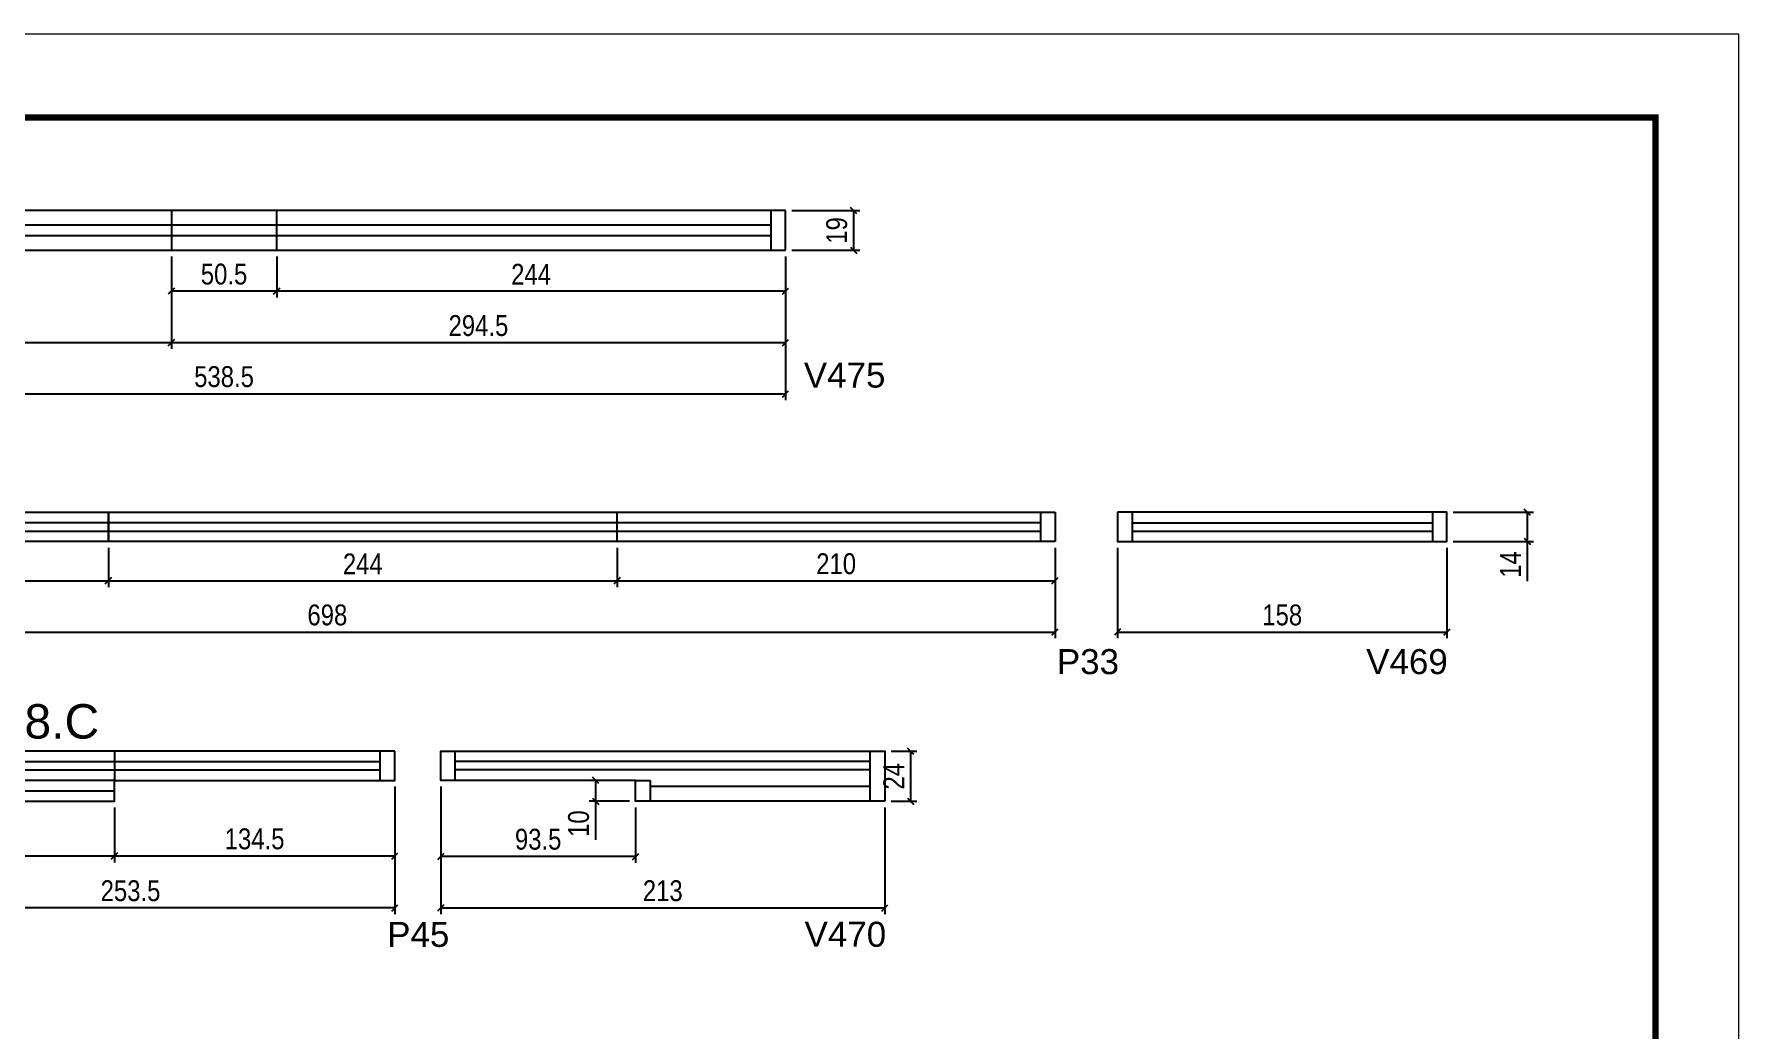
# Model space of a CAD drawing. Extents: x 1959 to 8212, y 239 to 4735.
# Drawn here: x 5810 to 6627, y 3109 to 3587 of the extents above; entities that cross this region are included whole.
import ezdxf

# ---------------------------------------------------------------- set-up
doc = ezdxf.new("R2010")
doc.units = 0
doc.linetypes.add('DASHED', pattern=[0.75, 0.5, -0.25])
for name, color, linetype in [('5', 5, 'Continuous'), ('COTA', 241, 'Continuous'), ('NOMENCLATURA', 7, 'Continuous'), ('Painéis', 200, 'Continuous'), ('SARR_2.2x10', 60, 'Continuous'), ('SARR_2.2x7', 40, 'Continuous'), ('SARR_EDITAR', 141, 'Continuous')]:
    doc.layers.add(name, color=color, linetype=linetype)
doc.layers.add('Folhas', color=255, linetype='Continuous', lineweight=9)
doc.layers.add('SARRAFO DE PRESSAO', color=251, linetype='DASHED', lineweight=9)
doc.styles.add('COTA TECNICA', font='techl___.ttf', dxfattribs={"height": 10})
doc.styles.add('COTA TECNICA-50', font='techl___.ttf', dxfattribs={"height": 10})
doc.styles.get("Standard").update_dxf_attribs({"font": 'arial.ttf'})
doc.dimstyles.new('COTA PAINEL-50', dxfattribs={"dimtxt": 10, "dimasz": 3, "dimexe": 3, "dimexo": 3, "dimgap": 3, "dimtad": 1, "dimdec": 1, "dimzin": 12, "dimdsep": 46, "dimtxsty": 'COTA TECNICA-50', "dimblk1": 'OBLIQUE', "dimblk2": 'OBLIQUE', "dimsah": 1, "dimcen": 0.9, "dimclrd": 4, "dimclre": 4, "dimclrt": 240, "dimadec": 1, "dimazin": 3, "dimtfac": 1, "dimtdec": 1, "dimtmove": 0, "dimatfit": 3, "dimfxl": 1, "dimtolj": 1, "dimtzin": 12, "dimarcsym": 0})
doc.dimstyles.new('PAINEL', dxfattribs={"dimtxt": 10, "dimasz": 3, "dimexe": 3, "dimexo": 3, "dimgap": 3, "dimtad": 1, "dimdec": 1, "dimzin": 12, "dimdsep": 46, "dimtxsty": 'COTA TECNICA', "dimblk1": 'OBLIQUE', "dimblk2": 'OBLIQUE', "dimsah": 1, "dimcen": 0.9, "dimclrd": 4, "dimclre": 4, "dimclrt": 240, "dimadec": 1, "dimazin": 3, "dimtfac": 1, "dimtdec": 1, "dimtmove": 0, "dimatfit": 3, "dimfxl": 1, "dimtolj": 1, "dimtzin": 12, "dimarcsym": 0})

# ---------------------------------------------------------------- blocks, each defined once
blk = doc.blocks.new('9999999999')
at = {"layer": 'Folhas'}
blk.add_lwpolyline([(98138.98, 34190.21), (99623.98, 34190.21), (99623.98, 35240.21), (98138.98, 35240.21)], close=True, dxfattribs=at)
at = {"layer": 'Folhas', "color": 30, "const_width": 3}
blk.add_lwpolyline([(98213.98, 34230.21), (99583.98, 34230.21), (99583.98, 35200.21), (98213.98, 35200.21)], close=True, dxfattribs=at)
blk = doc.blocks.new('_Oblique')
at = {"color": 0, "linetype": 'ByBlock', "lineweight": -2}
blk.add_line((-0.5, -0.5), (0.5, 0.5), dxfattribs=at)
blk = doc.blocks.new('*D61')
at = {"layer": 'COTA', "color": 4, "lineweight": -2, "transparency": 16777216}
for p, q in [((5631.51, 3479.99), (5631.51, 3411.1)), ((6170.01, 3479.99), (6170.01, 3411.1)), ((5631.51, 3414.1), (6170.01, 3414.1))]:
    blk.add_line(p, q, dxfattribs=at)
at = {"layer": 'Defpoints', "color": 0, "transparency": 16777216}
for p in [(5631.51, 3482.99), (6170.01, 3482.99), (6170.01, 3414.1)]:
    blk.add_point(p, dxfattribs=at)
at = {"layer": 'COTA', "color": 4, "lineweight": -2, "transparency": 16777216, "xscale": 3, "yscale": 3, "zscale": 3, "rotation": 180}
blk.add_blockref('_Oblique', (5631.51, 3414.1), dxfattribs=at)
at = {"layer": 'COTA', "color": 4, "lineweight": -2, "transparency": 16777216, "xscale": 3, "yscale": 3, "zscale": 3}
blk.add_blockref('_Oblique', (6170.01, 3414.1), dxfattribs=at)
at = {"layer": 'COTA', "color": 240, "transparency": 16777216, "insert": (5900.76, 3422.35), "char_height": 10, "attachment_point": 5, "style": 'COTA TECNICA'}
blk.add_mtext('\\A1;538.5', dxfattribs=at)
blk = doc.blocks.new('*D62')
at = {"layer": 'COTA', "color": 4, "lineweight": -2, "transparency": 16777216}
for p, q in [((5875.51, 3479.99), (5875.51, 3435.69)), ((6170.01, 3479.99), (6170.01, 3435.69)), ((6170.01, 3438.69), (5875.51, 3438.69))]:
    blk.add_line(p, q, dxfattribs=at)
at = {"layer": 'Defpoints', "color": 0, "transparency": 16777216}
for p in [(5875.51, 3482.99), (6170.01, 3482.99), (5875.51, 3438.69)]:
    blk.add_point(p, dxfattribs=at)
at = {"layer": 'COTA', "color": 4, "lineweight": -2, "transparency": 16777216, "xscale": 3, "yscale": 3, "zscale": 3, "rotation": 180}
blk.add_blockref('_Oblique', (5875.51, 3438.69), dxfattribs=at)
at = {"layer": 'COTA', "color": 4, "lineweight": -2, "transparency": 16777216, "xscale": 3, "yscale": 3, "zscale": 3}
blk.add_blockref('_Oblique', (6170.01, 3438.69), dxfattribs=at)
at = {"layer": 'COTA', "color": 240, "transparency": 16777216, "insert": (6022.76, 3446.82), "char_height": 10, "attachment_point": 5, "style": 'COTA TECNICA'}
blk.add_mtext('\\A1;294.5', dxfattribs=at)
blk = doc.blocks.new('*D63')
at = {"layer": 'COTA', "color": 4, "lineweight": -2, "transparency": 16777216}
for p, q in [((5631.51, 3479.99), (5631.51, 3435.69)), ((5875.51, 3479.99), (5875.51, 3435.69)), ((5875.51, 3438.69), (5631.51, 3438.69))]:
    blk.add_line(p, q, dxfattribs=at)
at = {"layer": 'Defpoints', "color": 0, "transparency": 16777216}
for p in [(5631.51, 3482.99), (5875.51, 3482.99), (5631.51, 3438.69)]:
    blk.add_point(p, dxfattribs=at)
at = {"layer": 'COTA', "color": 4, "lineweight": -2, "transparency": 16777216, "xscale": 3, "yscale": 3, "zscale": 3, "rotation": 180}
blk.add_blockref('_Oblique', (5631.51, 3438.69), dxfattribs=at)
at = {"layer": 'COTA', "color": 4, "lineweight": -2, "transparency": 16777216, "xscale": 3, "yscale": 3, "zscale": 3}
blk.add_blockref('_Oblique', (5875.51, 3438.69), dxfattribs=at)
at = {"layer": 'COTA', "color": 240, "transparency": 16777216, "insert": (5753.51, 3446.76), "char_height": 10, "attachment_point": 5, "style": 'COTA TECNICA'}
blk.add_mtext('\\A1;244', dxfattribs=at)
blk = doc.blocks.new('*D64')
at = {"layer": 'COTA', "color": 4, "lineweight": -2, "transparency": 16777216}
for p, q in [((5926.01, 3479.99), (5926.01, 3460.4)), ((6170.01, 3479.99), (6170.01, 3460.4)), ((6170.01, 3463.4), (5926.01, 3463.4))]:
    blk.add_line(p, q, dxfattribs=at)
at = {"layer": 'Defpoints', "color": 0, "transparency": 16777216}
for p in [(5926.01, 3482.99), (6170.01, 3482.99), (5926.01, 3463.4)]:
    blk.add_point(p, dxfattribs=at)
at = {"layer": 'COTA', "color": 4, "lineweight": -2, "transparency": 16777216, "xscale": 3, "yscale": 3, "zscale": 3, "rotation": 180}
blk.add_blockref('_Oblique', (5926.01, 3463.4), dxfattribs=at)
at = {"layer": 'COTA', "color": 4, "lineweight": -2, "transparency": 16777216, "xscale": 3, "yscale": 3, "zscale": 3}
blk.add_blockref('_Oblique', (6170.01, 3463.4), dxfattribs=at)
at = {"layer": 'COTA', "color": 240, "transparency": 16777216, "insert": (6048.01, 3471.48), "char_height": 10, "attachment_point": 5, "style": 'COTA TECNICA'}
blk.add_mtext('\\A1;244', dxfattribs=at)
blk = doc.blocks.new('*D65')
at = {"layer": 'COTA', "color": 4, "lineweight": -2, "transparency": 16777216}
for p, q in [((5875.51, 3479.99), (5875.51, 3460.4)), ((5926.01, 3479.99), (5926.01, 3460.4)), ((5926.01, 3463.4), (5875.51, 3463.4))]:
    blk.add_line(p, q, dxfattribs=at)
at = {"layer": 'Defpoints', "color": 0, "transparency": 16777216}
for p in [(5875.51, 3482.99), (5926.01, 3482.99), (5875.51, 3463.4)]:
    blk.add_point(p, dxfattribs=at)
at = {"layer": 'COTA', "color": 4, "lineweight": -2, "transparency": 16777216, "xscale": 3, "yscale": 3, "zscale": 3, "rotation": 180}
blk.add_blockref('_Oblique', (5875.51, 3463.4), dxfattribs=at)
at = {"layer": 'COTA', "color": 4, "lineweight": -2, "transparency": 16777216, "xscale": 3, "yscale": 3, "zscale": 3}
blk.add_blockref('_Oblique', (5926.01, 3463.4), dxfattribs=at)
at = {"layer": 'COTA', "color": 240, "transparency": 16777216, "insert": (5900.76, 3471.51), "char_height": 10, "attachment_point": 5, "style": 'COTA TECNICA'}
blk.add_mtext('\\A1;50.5', dxfattribs=at)
blk = doc.blocks.new('*D69')
at = {"layer": 'COTA', "color": 4, "lineweight": -2, "transparency": 16777216}
for p, q in [((6173.01, 3501.99), (6205.71, 3501.99)), ((6202.71, 3501.99), (6202.71, 3482.99)), ((6173.01, 3482.99), (6205.71, 3482.99))]:
    blk.add_line(p, q, dxfattribs=at)
at = {"layer": 'Defpoints', "color": 0, "transparency": 16777216}
for p in [(6170.01, 3501.99), (6170.01, 3482.99), (6202.71, 3482.99)]:
    blk.add_point(p, dxfattribs=at)
at = {"layer": 'COTA', "color": 4, "lineweight": -2, "transparency": 16777216, "xscale": 3, "yscale": 3, "zscale": 3}
for p, rotation in [((6202.71, 3501.99), 90), ((6202.71, 3482.99), 270)]:
    blk.add_blockref('_Oblique', p, dxfattribs=dict(at, rotation=rotation))
at = {"layer": 'COTA', "color": 240, "transparency": 16777216, "insert": (6194.63, 3492.49), "char_height": 10, "attachment_point": 5, "rotation": 90, "style": 'COTA TECNICA'}
blk.add_mtext('\\A1;19', dxfattribs=at)
blk = doc.blocks.new('*D73')
at = {"layer": 'COTA', "color": 4, "linetype": 'ByBlock', "lineweight": -2, "transparency": 16777216}
for p, q in [((5601.31, 3340.38), (5601.31, 3321.53)), ((5845.31, 3340.38), (5845.31, 3321.53)), ((5601.31, 3324.53), (5845.31, 3324.53))]:
    blk.add_line(p, q, dxfattribs=at)
at = {"layer": 'Defpoints', "color": 0, "linetype": 'ByBlock', "transparency": 16777216}
for p in [(5601.31, 3343.38), (5845.31, 3343.38), (5845.31, 3324.53)]:
    blk.add_point(p, dxfattribs=at)
at = {"layer": 'COTA', "color": 4, "linetype": 'ByBlock', "lineweight": -2, "transparency": 16777216, "xscale": 3, "yscale": 3, "zscale": 3, "rotation": 180}
blk.add_blockref('_Oblique', (5601.31, 3324.53), dxfattribs=at)
at = {"layer": 'COTA', "color": 4, "linetype": 'ByBlock', "lineweight": -2, "transparency": 16777216, "xscale": 3, "yscale": 3, "zscale": 3}
blk.add_blockref('_Oblique', (5845.31, 3324.53), dxfattribs=at)
at = {"layer": 'COTA', "color": 240, "linetype": 'ByBlock', "transparency": 16777216, "insert": (5723.31, 3332.61), "char_height": 10, "attachment_point": 5, "style": 'COTA TECNICA-50'}
blk.add_mtext('\\A1;244', dxfattribs=at)
blk = doc.blocks.new('*D74')
at = {"layer": 'COTA', "color": 4, "linetype": 'ByBlock', "lineweight": -2, "transparency": 16777216}
for p, q in [((5845.31, 3340.38), (5845.31, 3321.53)), ((6089.31, 3340.38), (6089.31, 3321.53)), ((5845.31, 3324.53), (6089.31, 3324.53))]:
    blk.add_line(p, q, dxfattribs=at)
at = {"layer": 'Defpoints', "color": 0, "linetype": 'ByBlock', "transparency": 16777216}
for p in [(5845.31, 3343.38), (6089.31, 3343.38), (6089.31, 3324.53)]:
    blk.add_point(p, dxfattribs=at)
at = {"layer": 'COTA', "color": 4, "linetype": 'ByBlock', "lineweight": -2, "transparency": 16777216, "xscale": 3, "yscale": 3, "zscale": 3, "rotation": 180}
blk.add_blockref('_Oblique', (5845.31, 3324.53), dxfattribs=at)
at = {"layer": 'COTA', "color": 4, "linetype": 'ByBlock', "lineweight": -2, "transparency": 16777216, "xscale": 3, "yscale": 3, "zscale": 3}
blk.add_blockref('_Oblique', (6089.31, 3324.53), dxfattribs=at)
at = {"layer": 'COTA', "color": 240, "linetype": 'ByBlock', "transparency": 16777216, "insert": (5967.31, 3332.61), "char_height": 10, "attachment_point": 5, "style": 'COTA TECNICA-50'}
blk.add_mtext('\\A1;244', dxfattribs=at)
blk = doc.blocks.new('*D75')
at = {"layer": 'COTA', "color": 4, "lineweight": -2, "transparency": 16777216}
for p, q in [((5601.31, 3340.38), (5601.31, 3296.95)), ((6299.31, 3340.38), (6299.31, 3296.95)), ((5601.31, 3299.95), (6299.31, 3299.95))]:
    blk.add_line(p, q, dxfattribs=at)
at = {"layer": 'Defpoints', "color": 0, "transparency": 16777216}
for p in [(5601.31, 3343.38), (6299.31, 3343.38), (6299.31, 3299.95)]:
    blk.add_point(p, dxfattribs=at)
at = {"layer": 'COTA', "color": 4, "lineweight": -2, "transparency": 16777216, "xscale": 3, "yscale": 3, "zscale": 3, "rotation": 180}
blk.add_blockref('_Oblique', (5601.31, 3299.95), dxfattribs=at)
at = {"layer": 'COTA', "color": 4, "lineweight": -2, "transparency": 16777216, "xscale": 3, "yscale": 3, "zscale": 3}
blk.add_blockref('_Oblique', (6299.31, 3299.95), dxfattribs=at)
at = {"layer": 'COTA', "color": 240, "transparency": 16777216, "insert": (5950.31, 3308.08), "char_height": 10, "attachment_point": 5, "style": 'COTA TECNICA'}
blk.add_mtext('\\A1;698', dxfattribs=at)
blk = doc.blocks.new('*D76')
at = {"layer": 'COTA', "color": 4, "lineweight": -2, "transparency": 16777216}
for p, q in [((6089.31, 3340.38), (6089.31, 3321.53)), ((6299.31, 3340.38), (6299.31, 3321.53)), ((6089.31, 3324.53), (6299.31, 3324.53))]:
    blk.add_line(p, q, dxfattribs=at)
at = {"layer": 'Defpoints', "color": 0, "transparency": 16777216}
for p in [(6089.31, 3343.38), (6299.31, 3343.38), (6299.31, 3324.53)]:
    blk.add_point(p, dxfattribs=at)
at = {"layer": 'COTA', "color": 4, "lineweight": -2, "transparency": 16777216, "xscale": 3, "yscale": 3, "zscale": 3, "rotation": 180}
blk.add_blockref('_Oblique', (6089.31, 3324.53), dxfattribs=at)
at = {"layer": 'COTA', "color": 4, "lineweight": -2, "transparency": 16777216, "xscale": 3, "yscale": 3, "zscale": 3}
blk.add_blockref('_Oblique', (6299.31, 3324.53), dxfattribs=at)
at = {"layer": 'COTA', "color": 240, "transparency": 16777216, "insert": (6194.31, 3332.64), "char_height": 10, "attachment_point": 5, "style": 'COTA TECNICA'}
blk.add_mtext('\\A1;210', dxfattribs=at)
blk = doc.blocks.new('*D77')
at = {"layer": 'COTA', "color": 4, "linetype": 'ByBlock', "lineweight": -2, "transparency": 16777216}
for p, q in [((6329.26, 3340.38), (6329.26, 3296.95)), ((6487.26, 3340.38), (6487.26, 3296.95)), ((6329.26, 3299.95), (6487.26, 3299.95))]:
    blk.add_line(p, q, dxfattribs=at)
at = {"layer": 'Defpoints', "color": 0, "linetype": 'ByBlock', "transparency": 16777216}
for p in [(6329.26, 3343.38), (6487.26, 3343.38), (6487.26, 3299.95)]:
    blk.add_point(p, dxfattribs=at)
at = {"layer": 'COTA', "color": 4, "linetype": 'ByBlock', "lineweight": -2, "transparency": 16777216, "xscale": 3, "yscale": 3, "zscale": 3, "rotation": 180}
blk.add_blockref('_Oblique', (6329.26, 3299.95), dxfattribs=at)
at = {"layer": 'COTA', "color": 4, "linetype": 'ByBlock', "lineweight": -2, "transparency": 16777216, "xscale": 3, "yscale": 3, "zscale": 3}
blk.add_blockref('_Oblique', (6487.26, 3299.95), dxfattribs=at)
at = {"layer": 'COTA', "color": 240, "linetype": 'ByBlock', "transparency": 16777216, "insert": (6408.26, 3308.08), "char_height": 10, "attachment_point": 5, "style": 'COTA TECNICA-50'}
blk.add_mtext('\\A1;158', dxfattribs=at)
blk = doc.blocks.new('*D78')
at = {"layer": 'COTA', "color": 4, "lineweight": -2, "transparency": 16777216}
for p, q in [((6490.26, 3357.38), (6528.79, 3357.38)), ((6525.79, 3357.38), (6525.79, 3343.38)), ((6490.26, 3343.38), (6528.79, 3343.38)), ((6525.79, 3343.38), (6525.79, 3324.26))]:
    blk.add_line(p, q, dxfattribs=at)
at = {"layer": 'Defpoints', "color": 0, "transparency": 16777216}
for p in [(6487.26, 3357.38), (6487.26, 3343.38), (6525.79, 3343.38)]:
    blk.add_point(p, dxfattribs=at)
at = {"layer": 'COTA', "color": 4, "lineweight": -2, "transparency": 16777216, "xscale": 3, "yscale": 3, "zscale": 3}
for p, rotation in [((6525.79, 3357.38), 90), ((6525.79, 3343.38), 270)]:
    blk.add_blockref('_Oblique', p, dxfattribs=dict(at, rotation=rotation))
at = {"layer": 'COTA', "color": 240, "transparency": 16777216, "insert": (6517.71, 3332.32), "char_height": 10, "attachment_point": 5, "rotation": 90, "style": 'COTA TECNICA'}
blk.add_mtext('\\A1;14', dxfattribs=at)
blk = doc.blocks.new('*D89')
at = {"layer": 'COTA', "color": 4, "lineweight": -2, "transparency": 16777216}
for p, q in [((6004.66, 3225.8), (6004.66, 3164.63)), ((6217.66, 3215.8), (6217.66, 3164.63)), ((6004.66, 3167.63), (6217.66, 3167.63))]:
    blk.add_line(p, q, dxfattribs=at)
at = {"layer": 'Defpoints', "color": 0, "transparency": 16777216}
for p in [(6004.66, 3228.8), (6217.66, 3218.8), (6217.66, 3167.63)]:
    blk.add_point(p, dxfattribs=at)
at = {"layer": 'COTA', "color": 4, "lineweight": -2, "transparency": 16777216, "xscale": 3, "yscale": 3, "zscale": 3, "rotation": 180}
blk.add_blockref('_Oblique', (6004.66, 3167.63), dxfattribs=at)
at = {"layer": 'COTA', "color": 4, "lineweight": -2, "transparency": 16777216, "xscale": 3, "yscale": 3, "zscale": 3}
blk.add_blockref('_Oblique', (6217.66, 3167.63), dxfattribs=at)
at = {"layer": 'COTA', "color": 240, "transparency": 16777216, "insert": (6111.16, 3175.85), "char_height": 10, "attachment_point": 5, "style": 'COTA TECNICA'}
blk.add_mtext('\\A1;213', dxfattribs=at)
blk = doc.blocks.new('*D90')
at = {"layer": 'COTA', "color": 4, "lineweight": -2, "transparency": 16777216}
for p, q in [((5982.66, 3225.8), (5982.66, 3164.63)), ((5729.16, 3215.8), (5729.16, 3164.63)), ((5982.66, 3167.63), (5729.16, 3167.63))]:
    blk.add_line(p, q, dxfattribs=at)
at = {"layer": 'Defpoints', "color": 0, "transparency": 16777216}
for p in [(5982.66, 3228.8), (5729.16, 3218.8), (5729.16, 3167.63)]:
    blk.add_point(p, dxfattribs=at)
at = {"layer": 'COTA', "color": 4, "lineweight": -2, "transparency": 16777216, "xscale": 3, "yscale": 3, "zscale": 3, "rotation": 180}
blk.add_blockref('_Oblique', (5729.16, 3167.63), dxfattribs=at)
at = {"layer": 'COTA', "color": 4, "lineweight": -2, "transparency": 16777216, "xscale": 3, "yscale": 3, "zscale": 3}
blk.add_blockref('_Oblique', (5982.66, 3167.63), dxfattribs=at)
at = {"layer": 'COTA', "color": 240, "transparency": 16777216, "insert": (5855.91, 3175.85), "char_height": 10, "attachment_point": 5, "style": 'COTA TECNICA'}
blk.add_mtext('\\A1;253.5', dxfattribs=at)
blk = doc.blocks.new('*D93')
at = {"layer": 'COTA', "color": 4, "lineweight": -2, "transparency": 16777216}
for p, q in [((6220.66, 3242.8), (6233.02, 3242.8)), ((6230.02, 3242.8), (6230.02, 3218.8)), ((6220.66, 3218.8), (6233.02, 3218.8))]:
    blk.add_line(p, q, dxfattribs=at)
at = {"layer": 'Defpoints', "color": 0, "transparency": 16777216}
for p in [(6217.66, 3242.8), (6217.66, 3218.8), (6230.02, 3218.8)]:
    blk.add_point(p, dxfattribs=at)
at = {"layer": 'COTA', "color": 4, "lineweight": -2, "transparency": 16777216, "xscale": 3, "yscale": 3, "zscale": 3}
for p, rotation in [((6230.02, 3242.8), 90), ((6230.02, 3218.8), 270)]:
    blk.add_blockref('_Oblique', p, dxfattribs=dict(at, rotation=rotation))
at = {"layer": 'COTA', "color": 240, "transparency": 16777216, "insert": (6221.95, 3230.8), "char_height": 10, "attachment_point": 5, "rotation": 90, "style": 'COTA TECNICA'}
blk.add_mtext('\\A1;24', dxfattribs=at)
blk = doc.blocks.new('*D91')
at = {"layer": 'COTA', "color": 4, "lineweight": -2, "transparency": 16777216}
for p, q in [((5982.66, 3225.8), (5982.66, 3189.5)), ((5848.16, 3215.8), (5848.16, 3189.5)), ((5982.66, 3192.5), (5848.16, 3192.5))]:
    blk.add_line(p, q, dxfattribs=at)
at = {"layer": 'Defpoints', "color": 0, "transparency": 16777216}
for p in [(5982.66, 3228.8), (5848.16, 3218.8), (5848.16, 3192.5)]:
    blk.add_point(p, dxfattribs=at)
at = {"layer": 'COTA', "color": 4, "lineweight": -2, "transparency": 16777216, "xscale": 3, "yscale": 3, "zscale": 3, "rotation": 180}
blk.add_blockref('_Oblique', (5848.16, 3192.5), dxfattribs=at)
at = {"layer": 'COTA', "color": 4, "lineweight": -2, "transparency": 16777216, "xscale": 3, "yscale": 3, "zscale": 3}
blk.add_blockref('_Oblique', (5982.66, 3192.5), dxfattribs=at)
at = {"layer": 'COTA', "color": 240, "transparency": 16777216, "insert": (5915.41, 3200.72), "char_height": 10, "attachment_point": 5, "style": 'COTA TECNICA'}
blk.add_mtext('\\A1;134.5', dxfattribs=at)
blk = doc.blocks.new('*D92')
at = {"layer": 'COTA', "color": 4, "lineweight": -2, "transparency": 16777216}
for p, q in [((5729.16, 3215.8), (5729.16, 3189.5)), ((5848.16, 3215.8), (5848.16, 3189.5)), ((5848.16, 3192.5), (5729.16, 3192.5))]:
    blk.add_line(p, q, dxfattribs=at)
at = {"layer": 'Defpoints', "color": 0, "transparency": 16777216}
for p in [(5729.16, 3218.8), (5848.16, 3218.8), (5729.16, 3192.5)]:
    blk.add_point(p, dxfattribs=at)
at = {"layer": 'COTA', "color": 4, "lineweight": -2, "transparency": 16777216, "xscale": 3, "yscale": 3, "zscale": 3, "rotation": 180}
blk.add_blockref('_Oblique', (5729.16, 3192.5), dxfattribs=at)
at = {"layer": 'COTA', "color": 4, "lineweight": -2, "transparency": 16777216, "xscale": 3, "yscale": 3, "zscale": 3}
blk.add_blockref('_Oblique', (5848.16, 3192.5), dxfattribs=at)
at = {"layer": 'COTA', "color": 240, "transparency": 16777216, "insert": (5788.66, 3200.59), "char_height": 10, "attachment_point": 5, "style": 'COTA TECNICA'}
blk.add_mtext('\\A1;119', dxfattribs=at)
blk = doc.blocks.new('*D95')
at = {"layer": 'COTA', "color": 4, "lineweight": -2, "transparency": 16777216}
for p, q in [((6004.66, 3225.8), (6004.66, 3189.28)), ((6098.16, 3215.8), (6098.16, 3189.28)), ((6098.16, 3192.28), (6004.66, 3192.28))]:
    blk.add_line(p, q, dxfattribs=at)
at = {"layer": 'Defpoints', "color": 0, "transparency": 16777216}
for p in [(6004.66, 3228.8), (6098.16, 3218.8), (6004.66, 3192.28)]:
    blk.add_point(p, dxfattribs=at)
at = {"layer": 'COTA', "color": 4, "lineweight": -2, "transparency": 16777216, "xscale": 3, "yscale": 3, "zscale": 3, "rotation": 180}
blk.add_blockref('_Oblique', (6004.66, 3192.28), dxfattribs=at)
at = {"layer": 'COTA', "color": 4, "lineweight": -2, "transparency": 16777216, "xscale": 3, "yscale": 3, "zscale": 3}
blk.add_blockref('_Oblique', (6098.16, 3192.28), dxfattribs=at)
at = {"layer": 'COTA', "color": 240, "transparency": 16777216, "insert": (6051.41, 3200.53), "char_height": 10, "attachment_point": 5, "style": 'COTA TECNICA'}
blk.add_mtext('\\A1;93.5', dxfattribs=at)
blk = doc.blocks.new('*D96')
at = {"layer": 'COTA', "color": 4, "lineweight": -2, "transparency": 16777216}
for p, q in [((6095.16, 3228.8), (6075.93, 3228.8)), ((6078.93, 3228.8), (6078.93, 3218.8)), ((6095.16, 3218.8), (6075.93, 3218.8)), ((6078.93, 3218.8), (6078.93, 3200.37))]:
    blk.add_line(p, q, dxfattribs=at)
at = {"layer": 'Defpoints', "color": 0, "transparency": 16777216}
for p in [(6098.16, 3228.8), (6078.93, 3218.8), (6098.16, 3218.8)]:
    blk.add_point(p, dxfattribs=at)
at = {"layer": 'COTA', "color": 4, "lineweight": -2, "transparency": 16777216, "xscale": 3, "yscale": 3, "zscale": 3}
for p, rotation in [((6078.93, 3228.8), 90), ((6078.93, 3218.8), 270)]:
    blk.add_blockref('_Oblique', p, dxfattribs=dict(at, rotation=rotation))
at = {"layer": 'COTA', "color": 240, "transparency": 16777216, "insert": (6070.83, 3208.08), "char_height": 10, "attachment_point": 5, "rotation": 90, "style": 'COTA TECNICA'}
blk.add_mtext('\\A1;10', dxfattribs=at)

msp = doc.modelspace()

# ---------------------------------------------------------------- linework, layer by layer
at = {"layer": 'COTA'}
for p, q in [((5848.16, 3228.8), (5761.16, 3228.8)), ((6098.16, 3228.8), (6105.16, 3228.8))]:
    msp.add_line(p, q, dxfattribs=at)
at = {"layer": 'Painéis'}
for p, q in [((6170.01, 3501.99), (5631.51, 3501.99)), ((5875.51, 3501.99), (5875.51, 3482.99)), ((5926.01, 3482.99), (5926.01, 3501.99)), ((6170.01, 3482.99), (6170.01, 3501.99)), ((5631.51, 3482.99), (6170.01, 3482.99)), ((5845.31, 3357.38), (6299.31, 3357.38)), ((5845.31, 3343.38), (5845.31, 3357.38)), ((6089.31, 3343.38), (6089.31, 3357.38)), ((6299.31, 3357.38), (6299.31, 3343.38)), ((6299.31, 3343.38), (5845.31, 3343.38))]:
    msp.add_line(p, q, dxfattribs=at)
at = {"layer": 'Painéis', "linetype": 'ByBlock'}
msp.add_line((5848.16, 3242.8), (5848.16, 3228.8), dxfattribs=at)
at = {"layer": 'Painéis'}
msp.add_lwpolyline([(5845.31, 3343.38), (5601.31, 3343.38), (5601.31, 3357.38), (5845.31, 3357.38)], close=True, dxfattribs=at)
at = {"layer": 'Painéis', "linetype": 'ByBlock'}
msp.add_lwpolyline([(6329.26, 3357.38), (6329.26, 3343.38), (6487.26, 3343.38), (6487.26, 3357.38)], close=True, dxfattribs=at)
for points in [[(5982.66, 3242.8), (5754.16, 3242.8), (5754.16, 3228.8), (5729.16, 3228.8), (5729.16, 3218.8), (5848.16, 3218.8), (5848.16, 3228.8), (5982.66, 3228.8), (5982.66, 3242.8)], [(6217.66, 3218.8), (6098.16, 3218.8), (6098.16, 3228.8), (6004.66, 3228.8), (6004.66, 3242.8), (6217.66, 3242.8), (6217.66, 3218.8)]]:
    msp.add_lwpolyline(points, dxfattribs=at)
at = {"layer": 'SARR_2.2x10'}
msp.add_line((5729.16, 3223.8), (5848.16, 3223.8), dxfattribs=at)
at = {"layer": 'SARR_2.2x7', "linetype": 'Continuous'}
for p, q in [((6163.01, 3501.99), (6163.01, 3482.99)), ((5875.51, 3494.99), (5638.51, 3494.99)), ((6163.01, 3494.99), (5875.51, 3494.99)), ((5875.51, 3489.99), (5638.51, 3489.99)), ((6163.01, 3489.99), (5875.51, 3489.99)), ((6292.31, 3357.38), (6292.31, 3343.38)), ((6336.26, 3357.38), (6336.26, 3343.38)), ((6480.26, 3357.38), (6480.26, 3343.38)), ((5975.66, 3228.8), (5975.66, 3242.8)), ((6011.66, 3228.8), (6011.66, 3242.8)), ((6210.66, 3218.8), (6210.66, 3242.8)), ((6105.16, 3228.8), (6105.16, 3218.8)), ((6210.66, 3225.8), (6105.16, 3225.8))]:
    msp.add_line(p, q, dxfattribs=at)
at = {"layer": 'SARR_EDITAR', "linetype": 'Continuous'}
for p, q in [((5845.31, 3352.38), (5608.31, 3352.38)), ((6089.31, 3352.38), (5845.31, 3352.38)), ((6292.31, 3352.38), (6089.31, 3352.38)), ((6336.26, 3352.38), (6480.26, 3352.38)), ((5608.31, 3348.38), (5845.31, 3348.38)), ((5845.31, 3348.38), (6089.31, 3348.38)), ((6089.31, 3348.38), (6292.31, 3348.38)), ((6336.26, 3348.38), (6480.26, 3348.38)), ((5761.16, 3237.8), (5975.66, 3237.8)), ((6210.66, 3237.8), (6011.66, 3237.8)), ((5761.16, 3233.8), (5975.66, 3233.8)), ((6210.66, 3233.8), (6011.66, 3233.8))]:
    msp.add_line(p, q, dxfattribs=at)

# ---------------------------------------------------------------- block references
at = {"layer": 'SARRAFO DE PRESSAO', "color": 6, "linetype": 'ByBlock'}
msp.add_blockref('9999999999', (-92996.71, -31653.56), dxfattribs=at)

# ---------------------------------------------------------------- texts
at = {"layer": '5', "linetype": 'Continuous'}
for s, rotation, p in [('V475', 0.00004, (6178.81, 3417.15)), ('P33', 359.99996, (6300.16, 3279.75)), ('V469', 359.99996, (6448.52, 3279.75)), ('P45', 0.00004, (5978.99, 3148.98)), ('V470', 0.00004, (6179.16, 3149.02))]:
    msp.add_text(s, height=12, rotation=rotation, dxfattribs=at).set_placement(p)
at = {"layer": 'NOMENCLATURA', "linetype": 'Continuous'}
msp.add_text('V438.C', height=16.5, dxfattribs=at).set_placement((5764.02, 3248.86))

# ---------------------------------------------------------------- dimensions: what is measured, and where the dimension line sits
at = {"layer": 'COTA'}
for base, p1, p2, angle, picture, middle in [((6202.71, 3482.99), (6170.01, 3501.99), (6170.01, 3482.99), 90, '*D69', (6194.63, 3492.49)), ((6170.01, 3414.1), (5631.51, 3482.99), (6170.01, 3482.99), 180, '*D61', (5900.76, 3422.35)), ((5875.51, 3438.69), (6170.01, 3482.99), (5875.51, 3482.99), 180, '*D62', (6022.76, 3446.82)), ((5926.01, 3463.4), (6170.01, 3482.99), (5926.01, 3482.99), 180, '*D64', (6048.01, 3471.48)), ((6525.79, 3343.38), (6487.26, 3357.38), (6487.26, 3343.38), 90, '*D78', (6517.71, 3332.32)), ((6230.02, 3218.8), (6217.66, 3242.8), (6217.66, 3218.8), 270, '*D93', (6221.95, 3230.8)), ((6078.93, 3218.8), (6098.16, 3228.8), (6098.16, 3218.8), 270, '*D96', (6070.83, 3208.08)), ((5729.16, 3167.63), (5982.66, 3228.8), (5729.16, 3218.8), 180, '*D90', (5855.91, 3175.85)), ((5848.16, 3192.5), (5982.66, 3228.8), (5848.16, 3218.8), 180, '*D91', (5915.41, 3200.72)), ((6217.66, 3167.63), (6004.66, 3228.8), (6217.66, 3218.8), 180, '*D89', (6111.16, 3175.85)), ((6004.66, 3192.28), (6098.16, 3218.8), (6004.66, 3228.8), 180, '*D95', (6051.41, 3200.53))]:
    dim = msp.add_linear_dim(base=base, p1=p1, p2=p2, angle=angle, dimstyle='PAINEL', dxfattribs=at)
    dim.commit()
    dim.dimension.update_dxf_attribs({"geometry": picture, "text_midpoint": middle})
for base, p1, p2, picture, middle in [((5631.51, 3438.69), (5875.51, 3482.99), (5631.51, 3482.99), '*D63', (5753.51, 3446.76)), ((5875.51, 3463.4), (5926.01, 3482.99), (5875.51, 3482.99), '*D65', (5900.76, 3471.51)), ((5729.16, 3192.5), (5848.16, 3218.8), (5729.16, 3218.8), '*D92', (5788.66, 3200.59))]:
    dim = msp.add_linear_dim(base=base, p1=p1, p2=p2, angle=180, dimstyle='PAINEL', override={"dimtmove": 1}, dxfattribs=at)
    dim.commit()
    dim.dimension.update_dxf_attribs({"geometry": picture, "text_midpoint": middle})
at = {"layer": 'COTA', "color": 1, "linetype": 'ByBlock'}
for base, p1, p2, picture, middle in [((5845.31, 3324.53), (5601.31, 3343.38), (5845.31, 3343.38), '*D73', (5723.31, 3332.61)), ((6089.31, 3324.53), (5845.31, 3343.38), (6089.31, 3343.38), '*D74', (5967.31, 3332.61)), ((6487.26, 3299.95), (6329.26, 3343.38), (6487.26, 3343.38), '*D77', (6408.26, 3308.08))]:
    dim = msp.add_linear_dim(base=base, p1=p1, p2=p2, dimstyle='COTA PAINEL-50', override={"dimarcsym": 1}, dxfattribs=at)
    dim.commit()
    dim.dimension.update_dxf_attribs({"geometry": picture, "text_midpoint": middle})
at = {"layer": 'COTA'}
for base, p1, picture, middle in [((6299.31, 3299.95), (5601.31, 3343.38), '*D75', (5950.31, 3308.08)), ((6299.31, 3324.53), (6089.31, 3343.38), '*D76', (6194.31, 3332.64))]:
    dim = msp.add_linear_dim(base=base, p1=p1, p2=(6299.31, 3343.38), dimstyle='PAINEL', dxfattribs=at)
    dim.commit()
    dim.dimension.update_dxf_attribs({"geometry": picture, "text_midpoint": middle})

doc.saveas('drawing.dxf')
